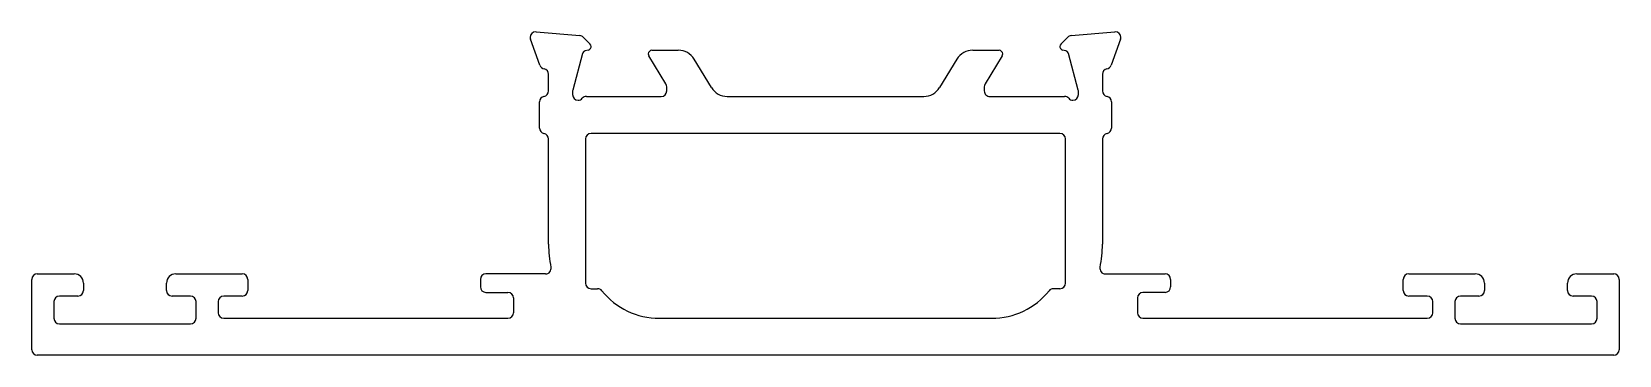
# Model space of a CAD drawing. Extents: x 858.2 to 944.2, y 551.3 to 568.8.
import ezdxf

# ---------------------------------------------------------------- set-up
doc = ezdxf.new("R2010")
doc.units = 0
doc.layers.get('0').update_dxf_attribs({"linetype": 'CONTINUOUS'})

msp = doc.modelspace()

# ---------------------------------------------------------------- linework, layer by layer
for p, q in [((885.509, 568.838), (887.875, 568.631)), ((888.061, 568.544), (888.425, 568.181)), ((913.942, 568.181), (914.305, 568.544)), ((914.491, 568.631), (916.857, 568.838)), ((885.715, 567.026), (885.201, 568.438)), ((888.024, 567.659), (887.493, 565.677)), ((888.335, 567.846), (888.166, 567.801)), ((891.783, 567.839), (893.209, 567.839)), ((909.158, 567.839), (910.583, 567.839)), ((914.2, 567.801), (914.031, 567.846)), ((914.873, 565.677), (914.342, 567.659)), ((917.166, 568.438), (916.651, 567.026)), ((892.539, 566.016), (891.612, 567.535)), ((895.003, 565.818), (894.062, 567.36)), ((908.304, 567.36), (907.363, 565.818)), ((910.754, 567.535), (909.827, 566.016)), ((886.183, 565.639), (886.183, 566.539)), ((916.183, 566.539), (916.183, 565.639)), ((885.683, 563.631), (885.683, 565.047)), ((887.483, 565.6), (887.483, 565.439)), ((888.23, 565.339), (892.283, 565.339)), ((892.583, 565.639), (892.583, 565.86)), ((895.857, 565.339), (906.509, 565.339)), ((909.783, 565.86), (909.783, 565.639)), ((910.083, 565.339), (914.136, 565.339)), ((914.883, 565.439), (914.883, 565.6)), ((916.683, 565.047), (916.683, 563.631)), ((913.883, 563.339), (888.483, 563.339)), ((886.183, 557.339), (886.183, 563.039)), ((888.183, 563.039), (888.183, 555.239)), ((914.183, 555.239), (914.183, 563.039)), ((916.183, 563.039), (916.183, 557.339)), ((858.483, 555.739), (860.483, 555.739)), ((865.983, 555.739), (869.583, 555.739)), ((886.019, 555.739), (882.786, 555.739)), ((916.347, 555.739), (919.58, 555.739)), ((932.783, 555.739), (936.383, 555.739)), ((941.883, 555.739), (943.883, 555.739)), ((858.183, 551.639), (858.183, 555.439)), ((860.983, 555.239), (860.983, 554.839)), ((865.483, 554.839), (865.483, 555.239)), ((869.883, 555.439), (869.883, 554.839)), ((882.486, 555.439), (882.486, 555.039)), ((882.786, 554.739), (883.983, 554.739)), ((888.483, 554.939), (888.836, 554.939)), ((913.883, 554.939), (913.53, 554.939)), ((919.58, 554.739), (918.383, 554.739)), ((919.88, 555.439), (919.88, 555.039)), ((932.483, 554.839), (932.483, 555.439)), ((936.883, 555.239), (936.883, 554.839)), ((941.383, 554.839), (941.383, 555.239)), ((944.183, 555.439), (944.183, 551.639)), ((859.383, 554.239), (859.383, 553.339)), ((860.683, 554.539), (859.683, 554.539)), ((866.783, 554.539), (865.783, 554.539)), ((867.083, 553.339), (867.083, 554.239)), ((868.283, 554.239), (868.283, 553.639)), ((869.583, 554.539), (868.583, 554.539)), ((884.283, 554.439), (884.283, 553.639)), ((918.083, 554.439), (918.083, 553.639)), ((933.783, 554.539), (932.783, 554.539)), ((934.083, 553.639), (934.083, 554.239)), ((935.283, 554.239), (935.283, 553.339)), ((936.583, 554.539), (935.583, 554.539)), ((942.683, 554.539), (941.683, 554.539)), ((942.983, 553.339), (942.983, 554.239)), ((859.683, 553.039), (866.783, 553.039)), ((868.583, 553.339), (883.983, 553.339)), ((892.183, 553.339), (910.183, 553.339)), ((918.383, 553.339), (933.783, 553.339)), ((935.583, 553.039), (942.683, 553.039)), ((943.883, 551.339), (858.483, 551.339))]:
    msp.add_line(p, q)
for centre, radius, start, end in [((885.483, 568.539), 0.3, 90, 180), ((885.464, 568.536), 0.281, 179.33603, 200.28031), ((885.483, 568.539), 0.3, 85, 90), ((887.849, 568.332), 0.3, 45, 85), ((914.518, 568.332), 0.3, 95, 135), ((916.883, 568.539), 0.3, 90, 95), ((916.883, 568.539), 0.3, 0, 90), ((916.902, 568.536), 0.281, 339.71969, 0.66397), ((888.218, 567.607), 0.2, 105, 165), ((888.283, 568.039), 0.2, 285, 345), ((888.283, 568.039), 0.2, 360, 45), ((888.283, 568.039), 0.2, 345, 360), ((891.783, 567.639), 0.2, 90, 180), ((891.783, 567.639), 0.2, 180, 211.39551), ((893.209, 566.839), 1, 31.39551, 90), ((909.158, 566.839), 1, 90, 148.60449), ((910.583, 567.639), 0.2, 0, 90), ((910.583, 567.639), 0.2, 328.60449, 360), ((914.083, 568.039), 0.2, 135, 180), ((914.083, 568.039), 0.2, 180, 195), ((914.083, 568.039), 0.2, 195, 255), ((914.149, 567.607), 0.2, 15, 75), ((885.997, 567.128), 0.3, 200, 259.09572), ((885.883, 566.539), 0.3, 360, 79.09572), ((916.483, 566.539), 0.3, 100.90428, 180), ((916.37, 567.128), 0.3, 280.90428, 340), ((892.283, 565.86), 0.3, 0, 31.39551), ((910.083, 565.86), 0.3, 148.60449, 180), ((885.983, 565.047), 0.3, 99.59407, 180), ((885.883, 565.639), 0.3, 279.59407, 0), ((887.783, 565.6), 0.3, 165, 180), ((887.783, 565.439), 0.3, 180, 270), ((887.783, 565.439), 0.3, 270, 318.18969), ((888.23, 565.039), 0.3, 90, 138.18969), ((892.283, 565.639), 0.3, 270, 0), ((895.857, 566.339), 1, 211.39551, 270), ((906.509, 566.339), 1, 270, 328.60449), ((910.083, 565.639), 0.3, 180.0492, 270.04932), ((914.136, 565.039), 0.3, 41.81031, 90), ((914.583, 565.439), 0.3, 221.81031, 270), ((914.583, 565.439), 0.3, 270, 0), ((914.583, 565.6), 0.3, 0, 15), ((916.483, 565.639), 0.3, 180, 260.40593), ((916.383, 565.047), 0.3, 360, 80.40593), ((885.983, 563.631), 0.3, 180, 260.40593), ((885.883, 563.039), 0.3, 0, 80.40593), ((888.483, 563.039), 0.3, 90, 180), ((913.883, 563.039), 0.3, 0, 90), ((916.483, 563.039), 0.3, 99.59407, 180), ((916.383, 563.631), 0.3, 279.59407, 360), ((892.183, 557.339), 6, 180, 191.90849), ((910.183, 557.339), 6, 348.09151, 0), ((858.483, 555.439), 0.3, 90, 180), ((860.483, 555.239), 0.5, 0, 90), ((865.983, 555.239), 0.5, 90, 180), ((869.583, 555.439), 0.3, 0, 90), ((882.786, 555.439), 0.3, 90, 180), ((886.019, 556.039), 0.3, 270, 11.90849), ((916.347, 556.039), 0.3, 168.09151, 270), ((919.58, 555.439), 0.3, 0, 90), ((932.783, 555.439), 0.3, 90, 180), ((936.383, 555.239), 0.5, 360, 90), ((941.883, 555.239), 0.5, 90, 180), ((943.883, 555.439), 0.3, 360, 90), ((860.683, 554.839), 0.3, 270, 0), ((865.783, 554.839), 0.3, 180, 270), ((869.583, 554.839), 0.3, 270, 0), ((882.786, 555.039), 0.3, 180, 270), ((883.983, 554.439), 0.3, 360, 90), ((888.483, 555.239), 0.3, 180, 270), ((888.836, 554.639), 0.3, 38.89587, 90), ((892.183, 557.339), 4, 218.89587, 270), ((910.183, 557.339), 4, 270, 321.10413), ((913.53, 554.639), 0.3, 90, 141.10413), ((913.883, 555.239), 0.3, 270, 0), ((918.383, 554.439), 0.3, 90, 180), ((919.58, 555.039), 0.3, 270, 0), ((932.783, 554.839), 0.3, 180, 270), ((936.583, 554.839), 0.3, 270, 360), ((941.683, 554.839), 0.3, 180, 270), ((859.683, 554.239), 0.3, 90, 180), ((866.783, 554.239), 0.3, 0, 90), ((868.583, 554.239), 0.3, 90, 180), ((933.783, 554.239), 0.3, 360, 90), ((935.583, 554.239), 0.3, 90, 180), ((942.683, 554.239), 0.3, 360, 90), ((859.683, 553.339), 0.3, 180, 270), ((866.783, 553.339), 0.3, 270, 0), ((868.583, 553.639), 0.3, 180, 270), ((883.983, 553.639), 0.3, 270, 0), ((918.383, 553.639), 0.3, 180, 270), ((933.783, 553.639), 0.3, 270, 360), ((935.583, 553.339), 0.3, 180, 270), ((942.683, 553.339), 0.3, 270, 0), ((858.483, 551.639), 0.3, 180, 270), ((943.883, 551.639), 0.3, 270, 360)]:
    msp.add_arc(centre, radius, start, end)

doc.saveas('drawing.dxf')
